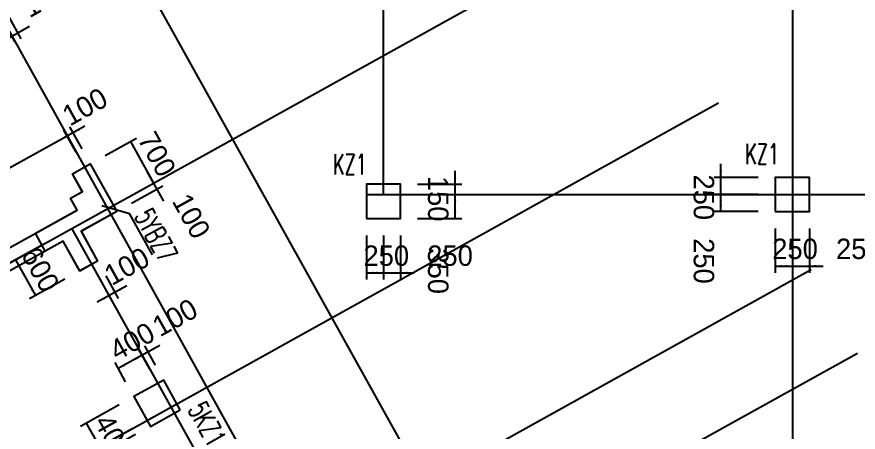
# Model space of a CAD drawing. Extents: x 387171 to 699106, y 11966 to 245688.
# Drawn here: x 505175 to 517524, y 124397 to 130499 of the extents above; entities that cross this region are included whole.
import ezdxf

# ---------------------------------------------------------------- set-up
doc = ezdxf.new("R2010")
doc.units = 0
doc.header["$LTSCALE"] = 100
doc.header["$MEASUREMENT"] = 0
for name, color, linetype in [('b边缘构件', 235, 'Continuous'), ('COLU', 7, 'Continuous'), ('colu-主楼', 7, 'Continuous'), ('DIM', 3, 'Continuous'), ('DOTE', 253, 'Continuous'), ('NUM', 7, 'Continuous'), ('wall-主楼', 2, 'Continuous'), ('Y阴影', 254, 'Continuous'), ('小尺寸', 4, 'Continuous'), ('边缘构件标注', 1, 'Continuous')]:
    doc.layers.add(name, color=color, linetype=linetype)
doc.styles.get("Standard").update_dxf_attribs({"font": 'standard'})
doc.styles.add('tk', font='tk')
doc.dimstyles.get("Standard").update_dxf_attribs({"dimtxt": 300, "dimasz": 100, "dimexe": 100, "dimexo": 250, "dimgap": 100, "dimtad": 0, "dimtoh": 1, "dimdec": 0, "dimdsep": 46, "dimcen": 0.09, "dimclrt": 7, "dimadec": 0, "dimazin": 0, "dimtfac": 1, "dimtdec": 4, "dimtofl": 0, "dimtmove": 0, "dimatfit": 3, "dimfxl": 1, "dimtolj": 1, "dimtzin": 0, "dimarcsym": 0})

# ---------------------------------------------------------------- blocks, each defined once
blk = doc.blocks.new('*D2104')
at = {"layer": '小尺寸', "color": 0, "linetype": 'ByBlock', "lineweight": -2}
for p, q in [((507276, 125672), (506839, 125429)), ((507122, 125332), (506965, 125614)), ((507210, 125380), (507053, 125663))]:
    blk.add_line(p, q, dxfattribs=at)
for points in [[(507101, 125575), (507181, 125638), (507197, 125609)], [(507014, 125527), (506935, 125463), (506918, 125493)]]:
    blk.add_solid(points, dxfattribs=at)
at = {"layer": '小尺寸', "color": 7, "linetype": 'Continuous', "lineweight": -2, "insert": (507496, 126080), "char_height": 300, "width": 476.67, "attachment_point": 5, "rotation": 29.0454, "style": 'tk'}
blk.add_mtext('100', dxfattribs=at)
blk = doc.blocks.new('*D1989')
at = {"layer": '小尺寸', "color": 0, "linetype": 'ByBlock', "lineweight": -2}
for p, q in [((507122, 125332), (506965, 125614)), ((507014, 125527), (506664, 125332)), ((506772, 125138), (506616, 125420))]:
    blk.add_line(p, q, dxfattribs=at)
for points in [[(507014, 125527), (506935, 125463), (506918, 125493)], [(506664, 125332), (506744, 125395), (506760, 125366)]]:
    blk.add_solid(points, dxfattribs=at)
at = {"layer": '小尺寸', "color": 7, "linetype": 'Continuous', "lineweight": -2, "insert": (506867, 125731), "char_height": 300, "width": 576.67, "attachment_point": 5, "rotation": 29.0454, "style": 'tk'}
blk.add_mtext('400', dxfattribs=at)
blk = doc.blocks.new('*D2937')
at = {"layer": '小尺寸', "color": 0, "linetype": 'ByBlock', "lineweight": -2}
for p, q in [((506675, 124798), (506107, 124482)), ((506194, 124531), (506389, 124181)), ((506869, 124448), (506301, 124132))]:
    blk.add_line(p, q, dxfattribs=at)
for points in [[(506194, 124531), (506257, 124451), (506228, 124435)], [(506389, 124181), (506325, 124260), (506355, 124277)]]:
    blk.add_solid(points, dxfattribs=at)
at = {"layer": '小尺寸', "color": 7, "linetype": 'Continuous', "lineweight": -2, "insert": (506593, 124328), "char_height": 300, "width": 576.67, "attachment_point": 5, "rotation": 299.0454, "style": 'tk'}
blk.add_mtext('400', dxfattribs=at)
blk = doc.blocks.new('*D2505')
at = {"layer": '小尺寸', "color": 0, "linetype": 'ByBlock', "lineweight": -2}
for p, q in [((506869, 124448), (506301, 124132)), ((506291, 124356), (506534, 123919)), ((506918, 124361), (506350, 124045))]:
    blk.add_line(p, q, dxfattribs=at)
for points in [[(506389, 124181), (506325, 124260), (506355, 124277)], [(506437, 124094), (506500, 124014), (506471, 123998)]]:
    blk.add_solid(points, dxfattribs=at)
at = {"layer": '小尺寸', "color": 7, "linetype": 'Continuous', "lineweight": -2, "insert": (506942, 123699), "char_height": 300, "width": 476.67, "attachment_point": 5, "rotation": 299.0454, "style": 'tk'}
blk.add_mtext('100', dxfattribs=at)
blk = doc.blocks.new('*D4141')
at = {"layer": '小尺寸', "color": 0, "linetype": 'ByBlock', "lineweight": -2}
for p, q in [((504539, 131218), (505146, 130125)), ((504627, 131267), (505234, 130174)), ((504923, 130116), (505360, 130359))]:
    blk.add_line(p, q, dxfattribs=at)
for points in [[(505185, 130261), (505265, 130325), (505281, 130295)], [(505098, 130213), (505018, 130150), (505002, 130179)]]:
    blk.add_solid(points, dxfattribs=at)
at = {"layer": '小尺寸', "color": 7, "linetype": 'Continuous', "lineweight": -2, "insert": (505580, 130767), "char_height": 300, "width": 476.67, "attachment_point": 5, "rotation": 29.0454, "style": 'tk'}
blk.add_mtext('100', dxfattribs=at)
blk = doc.blocks.new('*D3795')
at = {"layer": '小尺寸', "color": 0, "linetype": 'ByBlock', "lineweight": -2}
for p, q in [((505582, 127165), (505069, 126879)), ((505156, 126928), (505447, 126404)), ((505879, 126643), (505360, 126355))]:
    blk.add_line(p, q, dxfattribs=at)
for points in [[(505156, 126928), (505219, 126849), (505190, 126833)], [(505447, 126404), (505384, 126483), (505413, 126499)]]:
    blk.add_solid(points, dxfattribs=at)
at = {"layer": '小尺寸', "color": 7, "linetype": 'Continuous', "lineweight": -2, "insert": (505520, 126787), "char_height": 300, "width": 556.67, "attachment_point": 5, "rotation": 299.0454, "style": 'tk'}
blk.add_mtext('600', dxfattribs=at)
blk = doc.blocks.new('*D3538')
at = {"layer": '小尺寸', "color": 0, "linetype": 'ByBlock', "lineweight": -2}
for p, q in [((506472, 128459), (506930, 128714)), ((506842, 128665), (507182, 128053)), ((506812, 127848), (507269, 128102))]:
    blk.add_line(p, q, dxfattribs=at)
for points in [[(506842, 128665), (506905, 128586), (506876, 128570)], [(507182, 128053), (507119, 128133), (507148, 128149)]]:
    blk.add_solid(points, dxfattribs=at)
at = {"layer": '小尺寸', "color": 7, "linetype": 'Continuous', "lineweight": -2, "insert": (507231, 128481), "char_height": 300, "width": 566.67, "attachment_point": 5, "rotation": 299.0454, "style": 'tk'}
blk.add_mtext('700', dxfattribs=at)
blk = doc.blocks.new('*D4309')
at = {"layer": '小尺寸', "color": 0, "linetype": 'ByBlock', "lineweight": -2}
for p, q in [((507085, 128228), (507328, 127791)), ((506812, 127848), (507269, 128102)), ((506860, 127760), (507318, 128014))]:
    blk.add_line(p, q, dxfattribs=at)
for points in [[(507182, 128053), (507119, 128133), (507148, 128149)], [(507231, 127966), (507294, 127886), (507265, 127870)]]:
    blk.add_solid(points, dxfattribs=at)
at = {"layer": '小尺寸', "color": 7, "linetype": 'Continuous', "lineweight": -2, "insert": (507736, 127571), "char_height": 300, "width": 476.67, "attachment_point": 5, "rotation": 299.0454, "style": 'tk'}
blk.add_mtext('100', dxfattribs=at)
blk = doc.blocks.new('*D4046')
at = {"layer": '小尺寸', "color": 0, "linetype": 'ByBlock', "lineweight": -2}
for p, q in [((506394, 126643), (506576, 126315)), ((506481, 126692), (506664, 126363)), ((506790, 126548), (506353, 126305))]:
    blk.add_line(p, q, dxfattribs=at)
for points in [[(506615, 126451), (506694, 126514), (506711, 126485)], [(506528, 126402), (506448, 126339), (506432, 126368)]]:
    blk.add_solid(points, dxfattribs=at)
at = {"layer": '小尺寸', "color": 7, "linetype": 'Continuous', "lineweight": -2, "insert": (506790, 126834), "char_height": 300, "width": 476.67, "attachment_point": 5, "rotation": 29.0454, "style": 'tk'}
blk.add_mtext('100', dxfattribs=at)
blk = doc.blocks.new('*D3935')
at = {"layer": '小尺寸', "color": 0, "linetype": 'ByBlock', "lineweight": -2}
for p, q in [((506175, 128891), (505738, 128649)), ((506044, 128508), (505864, 128833)), ((506132, 128557), (505951, 128882))]:
    blk.add_line(p, q, dxfattribs=at)
for points in [[(506000, 128794), (506079, 128857), (506095, 128828)], [(505913, 128746), (505833, 128683), (505817, 128712)]]:
    blk.add_solid(points, dxfattribs=at)
at = {"layer": '小尺寸', "color": 7, "linetype": 'Continuous', "lineweight": -2, "insert": (506174, 129177), "char_height": 300, "width": 476.67, "attachment_point": 5, "rotation": 29.0454, "style": 'tk'}
blk.add_mtext('100', dxfattribs=at)
blk = doc.blocks.new('*D3643')
at = {"layer": '小尺寸', "color": 0, "linetype": 'ByBlock', "lineweight": -2}
for p, q in [((506044, 128508), (505864, 128833)), ((505912, 128746), (502678, 126949)), ((503053, 126275), (502629, 127037))]:
    blk.add_line(p, q, dxfattribs=at)
for points in [[(505912, 128746), (505833, 128683), (505817, 128712)], [(502678, 126949), (502757, 127013), (502773, 126983)]]:
    blk.add_solid(points, dxfattribs=at)
at = {"layer": '小尺寸', "color": 7, "linetype": 'Continuous', "lineweight": -2, "insert": (504174, 128066), "char_height": 300, "width": 780, "attachment_point": 5, "rotation": 29.0454, "style": 'tk'}
blk.add_mtext('3700', dxfattribs=at)
blk = doc.blocks.new('*D3311')
at = {"layer": 'DIM', "color": 0, "linetype": 'ByBlock', "lineweight": -2}
for p, q in [((510308, 127288), (510308, 126638)), ((510558, 127288), (510558, 126638)), ((510308, 126738), (510558, 126738))]:
    blk.add_line(p, q, dxfattribs=at)
for points in [[(510308, 126738), (510408, 126755), (510408, 126721)], [(510558, 126738), (510458, 126721), (510458, 126755)]]:
    blk.add_solid(points, dxfattribs=at)
at = {"layer": 'DIM', "color": 7, "linetype": 'Continuous', "lineweight": -2, "insert": (510598, 126988), "char_height": 300, "width": 566.67, "attachment_point": 5, "style": 'tk'}
blk.add_mtext('250', dxfattribs=at)
blk = doc.blocks.new('*D4188')
at = {"layer": 'DIM', "color": 0, "linetype": 'ByBlock', "lineweight": -2}
for p, q in [((510558, 127288), (510558, 126638)), ((510808, 127288), (510808, 126638)), ((510358, 126738), (511008, 126738))]:
    blk.add_line(p, q, dxfattribs=at)
for points in [[(510558, 126738), (510458, 126721), (510458, 126755)], [(510808, 126738), (510908, 126755), (510908, 126721)]]:
    blk.add_solid(points, dxfattribs=at)
at = {"layer": 'DIM', "color": 7, "linetype": 'Continuous', "lineweight": -2, "insert": (511534, 126988), "char_height": 300, "width": 566.67, "attachment_point": 5, "style": 'tk'}
blk.add_mtext('250', dxfattribs=at)
blk = doc.blocks.new('*D3787')
at = {"layer": 'DIM', "color": 0, "linetype": 'ByBlock', "lineweight": -2}
for p, q in [((511058, 127888), (511708, 127888)), ((511608, 127538), (511608, 127888)), ((511058, 127538), (511708, 127538))]:
    blk.add_line(p, q, dxfattribs=at)
for points in [[(511608, 127888), (511625, 127788), (511591, 127788)], [(511608, 127538), (511591, 127638), (511625, 127638)]]:
    blk.add_solid(points, dxfattribs=at)
at = {"layer": 'DIM', "color": 7, "linetype": 'Continuous', "lineweight": -2, "insert": (511358, 126762), "char_height": 300, "width": 566.67, "attachment_point": 5, "rotation": 270, "style": 'tk'}
blk.add_mtext('350', dxfattribs=at)
blk = doc.blocks.new('*D4707')
at = {"layer": 'DIM', "color": 0, "linetype": 'ByBlock', "lineweight": -2}
for p, q in [((511608, 127688), (511608, 128238)), ((511058, 128038), (511708, 128038)), ((511058, 127888), (511708, 127888))]:
    blk.add_line(p, q, dxfattribs=at)
for points in [[(511608, 128038), (511591, 128138), (511625, 128138)], [(511608, 127888), (511625, 127788), (511591, 127788)]]:
    blk.add_solid(points, dxfattribs=at)
at = {"layer": 'DIM', "color": 7, "linetype": 'Continuous', "lineweight": -2, "insert": (511358, 127827), "char_height": 300, "width": 476.67, "attachment_point": 5, "rotation": 270, "style": 'tk'}
blk.add_mtext('150', dxfattribs=at)
blk = doc.blocks.new('*D4651')
at = {"layer": 'DIM', "color": 0, "linetype": 'ByBlock', "lineweight": -2}
for p, q in [((516308, 127388), (516308, 126738)), ((516558, 127388), (516558, 126738)), ((516308, 126838), (516558, 126838))]:
    blk.add_line(p, q, dxfattribs=at)
for points in [[(516308, 126838), (516408, 126855), (516408, 126821)], [(516558, 126838), (516458, 126821), (516458, 126855)]]:
    blk.add_solid(points, dxfattribs=at)
at = {"layer": 'DIM', "color": 7, "linetype": 'Continuous', "lineweight": -2, "insert": (516598, 127088), "char_height": 300, "width": 566.67, "attachment_point": 5, "style": 'tk'}
blk.add_mtext('250', dxfattribs=at)
blk = doc.blocks.new('*D658')
at = {"layer": 'DIM', "color": 0, "linetype": 'ByBlock', "lineweight": -2}
for p, q in [((516558, 127388), (516558, 126738)), ((516808, 127388), (516808, 126738)), ((516358, 126838), (517008, 126838))]:
    blk.add_line(p, q, dxfattribs=at)
for points in [[(516558, 126838), (516458, 126821), (516458, 126855)], [(516808, 126838), (516908, 126855), (516908, 126821)]]:
    blk.add_solid(points, dxfattribs=at)
at = {"layer": 'DIM', "color": 7, "linetype": 'Continuous', "lineweight": -2, "insert": (517534, 127088), "char_height": 300, "width": 566.67, "attachment_point": 5, "style": 'tk'}
blk.add_mtext('250', dxfattribs=at)
blk = doc.blocks.new('*D392')
at = {"layer": 'DIM', "color": 0, "linetype": 'ByBlock', "lineweight": -2}
for p, q in [((516058, 127888), (515408, 127888)), ((515508, 127638), (515508, 127888)), ((516058, 127638), (515408, 127638))]:
    blk.add_line(p, q, dxfattribs=at)
for points in [[(515508, 127888), (515525, 127788), (515491, 127788)], [(515508, 127638), (515491, 127738), (515525, 127738)]]:
    blk.add_solid(points, dxfattribs=at)
at = {"layer": 'DIM', "color": 7, "linetype": 'Continuous', "lineweight": -2, "insert": (515258, 126912), "char_height": 300, "width": 566.67, "attachment_point": 5, "rotation": 270, "style": 'tk'}
blk.add_mtext('250', dxfattribs=at)
blk = doc.blocks.new('*D275')
at = {"layer": 'DIM', "color": 0, "linetype": 'ByBlock', "lineweight": -2}
for p, q in [((515508, 127688), (515508, 128338)), ((516058, 128138), (515408, 128138)), ((516058, 127888), (515408, 127888))]:
    blk.add_line(p, q, dxfattribs=at)
for points in [[(515508, 128138), (515491, 128238), (515525, 128238)], [(515508, 127888), (515525, 127788), (515491, 127788)]]:
    blk.add_solid(points, dxfattribs=at)
at = {"layer": 'DIM', "color": 7, "linetype": 'Continuous', "lineweight": -2, "insert": (515258, 127848), "char_height": 300, "width": 566.67, "attachment_point": 5, "rotation": 270, "style": 'tk'}
blk.add_mtext('250', dxfattribs=at)

msp = doc.modelspace()

# ---------------------------------------------------------------- hatches: boundary and pattern name
at = {"layer": 'Y阴影'}
h = msp.add_hatch(dxfattribs=at)
h.set_pattern_fill('ANSI31', color=256, scale=25, angle=-60.95463, style=0)
h.set_pattern_definition([])
edge = h.paths.add_edge_path(flags=0)
edge.add_line((505447.2, 127318.5), (506057, 127657.2))
edge.add_arc((506055.8, 127659.4), 2.5, 299.04537, 389.04537)
edge.add_line((506057.9, 127660.6), (505962.1, 127833.2))
edge.add_line((505962.1, 127833.2), (506134.7, 127929.1))
edge.add_arc((506133.5, 127931.3), 2.5, 299.04537, 389.04537)
edge.add_line((506135.7, 127932.5), (505991.3, 128192.6))
edge.add_line((505991.3, 128192.6), (506253.5, 128338.3))
edge.add_line((506253.5, 128338.3), (506641.9, 127638.9))
edge.add_line((506641.9, 127638.9), (506117.4, 127347.6))
edge.add_line((506117.4, 127347.6), (506360.1, 126910.5))
edge.add_line((506360.1, 126910.5), (506097.9, 126764.8))
edge.add_line((506097.9, 126764.8), (505855.1, 127201.9))
edge.add_line((505855.1, 127201.9), (505592.9, 127056.3))
edge.add_line((505592.9, 127056.3), (505447.2, 127318.5))

# ---------------------------------------------------------------- linework, layer by layer
at = {"layer": 'b边缘构件'}
msp.add_lwpolyline([(505447.2, 127318.5), (506057, 127657.2, 0.4142136), (506057.9, 127660.6), (505962.1, 127833.2), (506134.7, 127929.1, 0.4142136), (506135.7, 127932.5), (505991.3, 128192.6), (506253.5, 128338.3), (506641.9, 127638.9), (506117.4, 127347.6), (506360.1, 126910.5), (506097.9, 126764.8), (505855.1, 127201.9), (505592.9, 127056.3)], format="xyb", close=True, dxfattribs=at)
at = {"layer": 'COLU'}
for points in [[(516308.1, 127637.9), (516808.1, 127637.9), (516808.1, 128137.9), (516308.1, 128137.9)], [(510308.1, 127537.9), (510808.1, 127537.9), (510808.1, 128037.9), (510308.1, 128037.9)]]:
    msp.add_lwpolyline(points, close=True, dxfattribs=at)
at = {"layer": 'colu-主楼'}
msp.add_lwpolyline([(507573.6, 124724.7), (507330.9, 125161.8), (506893.8, 124919.1), (507136.5, 124482)], close=True, dxfattribs=at)
at = {"layer": 'DOTE'}
for p, q in [((516558.1, 161487.9), (516558.1, 121887.9)), ((510558.1, 127887.9), (510558.1, 146357.9)), ((502447.3, 139310.9), (514847.8, 116981.6)), ((500611.4, 138291.3), (517042.2, 108704.7)), ((514017.7, 131849.4), (489999.1, 118510.8)), ((515472.7, 129229.4), (503506.2, 122574.1)), ((510308.1, 127887.9), (579258.1, 127887.9)), ((505982.4, 127384), (520761.7, 100771.3)), ((516832.1, 126781.5), (508798.3, 122313.5)), ((517513.3, 125554.9), (505542.7, 118907.1))]:
    msp.add_line(p, q, dxfattribs=at)
at = {"layer": 'wall-主楼'}
msp.add_lwpolyline([(506097.6, 126764.7), (505854.9, 127201.8), (503319.6, 125793.8), (503173.9, 126056.1), (506058.9, 127658.3), (505961.8, 127833.1), (506136.6, 127930.2), (505991, 128192.5), (506253.3, 128338.1), (506641.7, 127638.7), (506117.1, 127347.4), (506359.9, 126910.3)], close=True, dxfattribs=at)
at = {"layer": '边缘构件标注', "color": 200}
for p in [(506422, 127725.3), (507166, 127003.5)]:
    msp.add_line(p, (506829.9, 127608.7), dxfattribs=at)

# ---------------------------------------------------------------- texts
at = {"layer": 'NUM', "color": 200, "width": 0.7}
for p in [(515863.5, 128332), (509812.5, 128181.8)]:
    msp.add_text('KZ1', height=300, dxfattribs=at).set_placement(p)
at = {"layer": '边缘构件标注', "color": 200, "width": 0.7}
for s, p in [('5YBZ7', (506889.9, 127570.8)), ('5KZ1', (507675.8, 124732.7))]:
    msp.add_text(s, height=300, rotation=299.04537, dxfattribs=at).set_placement(p)

# ---------------------------------------------------------------- dimensions: what is measured, and where the dimension line sits
at = {"layer": 'DIM', "color": 200}
for p1, p2, distance, picture, middle in [((516308.1, 127887.9), (516308.1, 128137.9), 800, '*D275', (515258.1, 128356)), ((510808.1, 127887.9), (510808.1, 128037.9), -800, '*D4707', (511358.1, 128239.9)), ((510808.1, 127537.9), (510808.1, 127887.9), -800, '*D3787', (511358.1, 127319.9)), ((516308.1, 127637.9), (516308.1, 127887.9), 800, '*D392', (515258.1, 127419.9)), ((516308.1, 127637.9), (516558.1, 127637.9), -800, '*D4651', (516090, 127087.9)), ((516558.1, 127637.9), (516808.1, 127637.9), -800, '*D658', (517026.1, 127087.9)), ((510308.1, 127537.9), (510558.1, 127537.9), -800, '*D3311', (510090, 126987.9)), ((510558.1, 127537.9), (510808.1, 127537.9), -800, '*D4188', (511026.1, 126987.9))]:
    dim = msp.add_aligned_dim(p1=p1, p2=p2, distance=distance, dimstyle='Standard', dxfattribs=at)
    dim.commit()
    dim.dimension.update_dxf_attribs({"geometry": picture, "text_midpoint": middle})
at = {"layer": '小尺寸'}
for p1, p2, distance, picture, middle in [((504418, 131436.8), (504505.5, 131485.4), -1400, '*D4141', (505240.3, 130578)), ((507330.9, 125161.8), (507243.5, 125113.3), -472.7, '*D2104', (507156.5, 125891.7)), ((507243.5, 125113.3), (506893.8, 124919.1), -472.7, '*D1989', (506352.2, 125445)), ((506893.8, 124919.1), (507088, 124569.4), -800, '*D2937', (506307.1, 124842.7)), ((507088, 124569.4), (507136.5, 124482), -800, '*D2505', (506753.7, 124038.4))]:
    dim = msp.add_aligned_dim(p1=p1, p2=p2, distance=distance, dimstyle='Standard', dxfattribs=at)
    dim.commit()
    dim.dimension.update_dxf_attribs({"geometry": picture, "text_midpoint": middle})
for base, p1, p2, angle, picture, middle in [((505912.5, 128745.8), (506253.3, 128338.1), (506165.8, 128289.6), 29.04537, '*D3935', (505834.8, 128988.6)), ((502677.8, 126949.4), (506165.6, 128289.4), (503173.9, 126056.1), 29.04537, '*D3643', (504173.7, 128066.1)), ((507182, 128053.2), (506253.3, 128338.1), (506593.1, 127726.2), 299.04537, '*D3538', (507230.6, 128480.5)), ((507230.5, 127965.7), (506593.1, 127726.2), (506641.7, 127638.7), 299.04537, '*D4309', (507547.1, 127910.6)), ((505447.3, 126403.5), (505800.6, 127286), (506097.6, 126764.7), 299.04537, '*D3795', (505520.2, 126787.2)), ((506527.7, 126402.2), (506359.9, 126910.3), (506272.5, 126861.8), 29.04537, '*D4046', (506450, 126645))]:
    dim = msp.add_linear_dim(base=base, p1=p1, p2=p2, angle=angle, dimstyle='Standard', dxfattribs=at)
    dim.commit()
    dim.dimension.update_dxf_attribs({"geometry": picture, "text_midpoint": middle})

doc.saveas('drawing.dxf')
